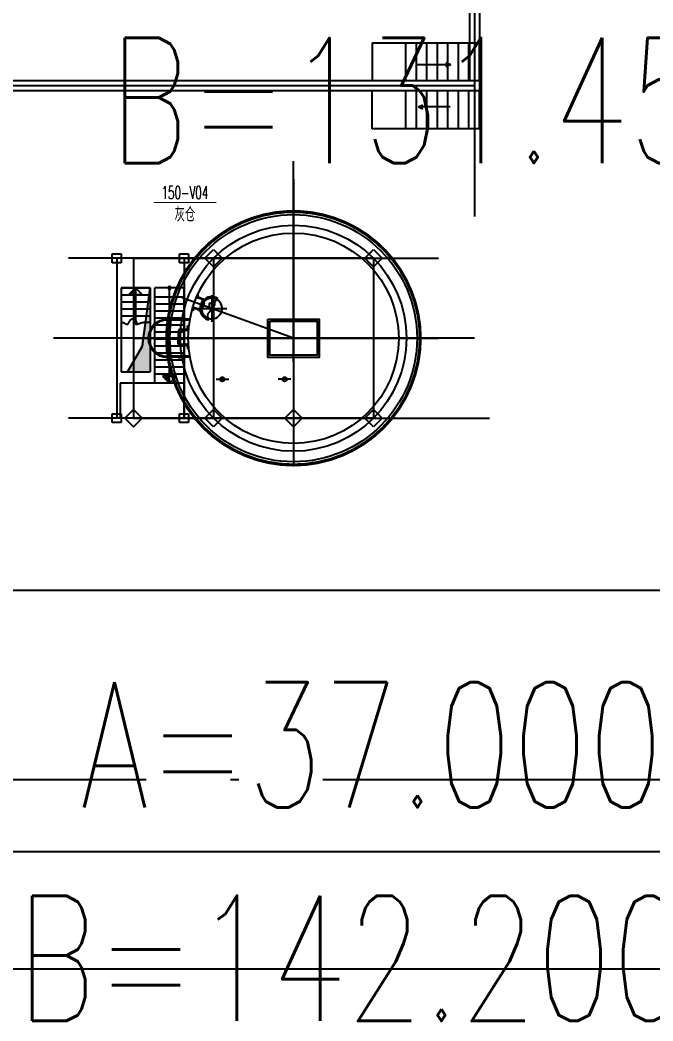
# Model space of a CAD drawing. Extents: x -170 to 1091, y -90 to 504.
# Drawn here: x 147.7 to 162.74, y 20.77 to 44.56 of the extents above; entities that cross this region are included whole.
import ezdxf
from ezdxf.enums import TextEntityAlignment as Align

# ---------------------------------------------------------------- set-up
doc = ezdxf.new("R2010")
doc.units = 0
doc.header["$LTSCALE"] = 1000
for name, pattern in [('1 实线', [0]), ('2 虚线', [5.75, 4.5, -1.25]), ('5 双点画线', [10.5, 6.25, -1.25, 0.25, -1.25, 0.25, -1.25]), ('CENTER', [50.8, 31.75, -6.35, 6.35, -6.35]), ('DOTE', [2.42, 2, -0.2, 0.02, -0.2])]:
    doc.linetypes.add(name, pattern=pattern)
doc.layers.get('0').update_dxf_attribs({"linetype": 'CONTINUOUS'})
for name, color, linetype in [('0-标注', 4, 'CONTINUOUS'), ('1', 7, 'CONTINUOUS'), ('DIM_COOR', 3, 'CONTINUOUS'), ('DOTE', 1, 'DOTE'), ('PUB_TEXT', 7, 'CONTINUOUS'), ('road', 2, 'CONTINUOUS'), ('中心线', 3, 'CENTER'), ('已建', 8, 'CONTINUOUS')]:
    doc.layers.add(name, color=color, linetype=linetype)
for name, color, linetype, lineweight in [('01 粗实线', 7, '1 实线', 50), ('04 虚线', 54, '2 虚线', 25), ('06 粗点画线', 140, 'CONTINUOUS', 50), ('07 双点画线', 6, '5 双点画线', 25)]:
    doc.layers.add(name, color=color, linetype=linetype, lineweight=lineweight)
doc.styles.add('_HZTXT', font='simplex.shx', dxfattribs={"width": 0.75, "bigfont": 'HZTXT.shx'})
doc.styles.add('_TCH_DIM', font='SIMPLEX', dxfattribs={"bigfont": 'GBCBIG'})
doc.styles.add('YU1', font='', dxfattribs={"width": 0.75})
doc.styles.get('YU1').set_extended_font_data('SimSun')

msp = doc.modelspace()

# ---------------------------------------------------------------- hatches: boundary and pattern name
at = {"layer": '0-标注'}
for points in [[(150.79496, 38.19988), (150.55973, 36.8144), (150.25329, 36.19988), (150.79496, 36.19988)], [(150.28246, 38.03321), (150.44913, 38.03321), (150.44913, 38.19988)], [(151.08663, 36.09988), (151.25329, 36.09988), (151.25329, 35.93321)]]:
    msp.add_hatch(color=256, dxfattribs=at).paths.add_polyline_path(points)

# ---------------------------------------------------------------- linework, layer by layer
at = {"ltscale": 2}
for p, q in [((154.19992, 36.85105), (154.19993, 41.21074)), ((154.19954, 36.44605), (154.19955, 40.80574))]:
    msp.add_line(p, q, dxfattribs=at)
at = {"color": 1, "ltscale": 5, "const_width": 0.03, "elevation": 0}
msp.add_lwpolyline([(152.36335, 40.22643), (150.87762, 40.22643)], dxfattribs=at)
at = {"ltscale": 2, "const_width": 0.075}
msp.add_lwpolyline([(151.18742, 36.99988, 1), (157.21242, 36.99987, 1)], format="xyb", close=True, dxfattribs=at)
at = {"ltscale": 50}
for points in [[(153.58993, 37.45488), (154.80993, 37.45488), (154.80992, 36.54488), (153.58992, 36.54488)], [(153.63993, 37.40488), (154.75993, 37.40488), (154.75992, 36.59488), (153.63992, 36.59488)]]:
    msp.add_lwpolyline(points, close=True, dxfattribs=at)
for centre, radius in [((154.19992, 36.99988), 2.93701), ((154.19992, 36.99988), 2.5), ((152.51117, 36.02488), 0.05043), ((153.98867, 36.02488), 0.05043)]:
    msp.add_circle(centre, radius, dxfattribs=at)
at = {"layer": '0-标注', "lineweight": 25}
for p, q in [((150.1033, 38.19988), (150.10329, 36.19988)), ((150.1033, 38.19988), (150.1033, 37.39386)), ((150.1033, 38.19988), (150.79496, 38.19988)), ((150.61562, 36.8144), (150.79496, 38.19988)), ((150.79496, 38.19988), (150.79496, 37.38685)), ((150.79496, 38.19988), (150.79496, 36.19988)), ((150.1033, 38.03321), (150.79496, 38.03321)), ((150.1033, 37.86655), (150.79496, 37.86655)), ((150.1033, 37.69988), (150.79496, 37.69988)), ((150.1033, 37.53321), (150.79496, 37.53321)), ((150.25329, 36.19988), (150.61562, 36.8144)), ((150.10329, 36.19988), (150.79496, 36.19988))]:
    msp.add_line(p, q, dxfattribs=at)
at = {"layer": '0-标注'}
for p, q in [((150.79496, 38.19988), (150.1033, 38.19988)), ((150.28246, 38.03321), (150.44913, 38.19988)), ((150.44913, 38.19988), (150.44913, 37.37581)), ((150.6158, 38.03321), (150.44913, 38.19988)), ((150.90746, 35.93321), (150.90746, 38.19988)), ((151.59913, 38.19988), (150.90746, 38.19988)), ((151.25329, 35.93321), (151.2533, 38.19988)), ((151.59913, 35.09988), (151.59913, 38.19988)), ((150.6158, 38.03321), (150.28246, 38.03321)), ((151.59913, 37.97905), (150.90746, 37.97905)), ((151.59913, 37.81238), (150.90746, 37.81238)), ((151.59913, 37.64571), (150.90746, 37.64571)), ((151.59913, 37.47905), (150.90746, 37.47905)), ((151.59913, 37.31238), (150.90746, 37.31238)), ((151.59913, 37.14571), (150.90746, 37.14571)), ((151.59913, 36.97905), (150.90746, 36.97905)), ((151.59913, 36.81238), (150.90746, 36.81238)), ((151.59913, 36.64571), (150.90746, 36.64571)), ((151.59913, 36.47905), (150.90746, 36.47905)), ((151.59913, 36.31238), (150.90746, 36.31238)), ((151.59913, 35.93321), (150.07829, 35.93321)), ((150.07829, 35.93321), (150.07829, 35.09988)), ((151.59913, 36.14571), (150.90746, 36.14571)), ((151.41996, 36.09988), (151.08663, 36.09988)), ((151.08663, 36.09988), (151.25329, 35.93321)), ((151.41996, 36.09988), (151.25329, 35.93321)), ((151.59913, 35.09988), (150.07829, 35.09988))]:
    msp.add_line(p, q, dxfattribs=at)
for centre, start, end in [((151.2533, 38.19988), 89.99994, 269.99994), ((151.2533, 38.19988), 269.99994, 89.99994), ((150.44913, 37.37581), 89.99994, 269.99994), ((150.44913, 37.37581), 269.99994, 89.99994)]:
    msp.add_arc(centre, 0.03135, start, end, dxfattribs=at)
at = {"layer": '0-标注', "ltscale": 50}
msp.add_open_spline([(152.18616, 37.43462), (152.18608, 37.43487), (152.18593, 37.43537), (152.18571, 37.43612), (152.18549, 37.43687), (152.18526, 37.43762), (152.18504, 37.43836), (152.18481, 37.43911), (152.18459, 37.43985), (152.18437, 37.44059), (152.18414, 37.44133), (152.18392, 37.44207), (152.18369, 37.44281), (152.18347, 37.44355), (152.18325, 37.44429), (152.18303, 37.44503), (152.1828, 37.44577), (152.18258, 37.44651), (152.18236, 37.44726), (152.18215, 37.448), (152.18193, 37.44874), (152.18172, 37.44948), (152.18151, 37.45023), (152.1813, 37.45097), (152.18109, 37.45172), (152.18089, 37.45246), (152.1806, 37.45352), (152.18023, 37.45488), (152.17979, 37.45656), (152.17935, 37.45823), (152.17891, 37.4599), (152.17848, 37.46157), (152.17805, 37.46323), (152.17762, 37.46489), (152.17719, 37.46655), (152.17677, 37.4682), (152.17634, 37.46986), (152.17592, 37.47153), (152.1755, 37.47319), (152.17508, 37.47485), (152.17466, 37.4765), (152.17424, 37.47817), (152.17382, 37.47983), (152.1734, 37.48149), (152.17298, 37.48315), (152.17257, 37.48481), (152.17215, 37.48647), (152.17173, 37.48813), (152.17131, 37.4898), (152.17089, 37.49145), (152.17047, 37.49311), (152.16997, 37.49508), (152.16944, 37.49736), (152.16893, 37.49997), (152.16849, 37.50258), (152.1681, 37.5052), (152.16774, 37.50783), (152.16744, 37.51045), (152.16722, 37.51309), (152.16708, 37.51571), (152.167, 37.51834), (152.16699, 37.52099), (152.16699, 37.52364), (152.167, 37.5263), (152.16704, 37.52896), (152.16709, 37.53161), (152.16719, 37.53427), (152.16732, 37.53693), (152.16744, 37.5396), (152.16757, 37.54225), (152.1677, 37.54491), (152.16782, 37.54757), (152.16794, 37.55023), (152.16803, 37.55288), (152.16812, 37.55552), (152.16822, 37.55817), (152.16831, 37.56124), (152.1686, 37.56472), (152.1693, 37.56857), (152.17026, 37.57236), (152.17148, 37.57608), (152.17289, 37.57976), (152.17455, 37.58338), (152.17654, 37.58688), (152.17874, 37.59024), (152.18114, 37.59347), (152.18376, 37.59662), (152.1865, 37.59975), (152.18928, 37.60295), (152.19207, 37.60613), (152.19484, 37.60931), (152.19762, 37.61252), (152.2004, 37.61575), (152.20317, 37.61899), (152.20593, 37.62222), (152.20868, 37.62547), (152.21144, 37.62865), (152.21401, 37.63191), (152.21625, 37.63535), (152.21831, 37.63889), (152.22021, 37.64252), (152.2226, 37.64714), (152.22501, 37.65299), (152.22673, 37.66024), (152.22762, 37.66765), (152.22778, 37.67512), (152.22731, 37.68272), (152.22633, 37.69041), (152.22498, 37.6982), (152.22333, 37.70592), (152.22147, 37.71359), (152.21946, 37.72133), (152.21728, 37.72913), (152.21492, 37.73696), (152.21252, 37.74475), (152.21017, 37.75256), (152.20799, 37.76027), (152.20613, 37.76789), (152.20466, 37.77542), (152.20349, 37.78298), (152.20262, 37.79059), (152.20196, 37.79807), (152.20185, 37.80548), (152.20263, 37.81273), (152.20426, 37.81983), (152.20696, 37.8265), (152.20992, 37.83188), (152.21367, 37.83541), (152.21751, 37.83711), (152.22164, 37.8379), (152.2258, 37.83773), (152.23034, 37.83563), (152.23482, 37.83191), (152.24016, 37.82774), (152.24522, 37.82324), (152.25011, 37.81857), (152.25515, 37.81337), (152.26034, 37.80765), (152.26575, 37.80149), (152.27112, 37.79532), (152.27651, 37.78918), (152.28165, 37.78358), (152.28649, 37.77845), (152.29101, 37.77381), (152.29569, 37.76934), (152.30071, 37.76533), (152.30501, 37.76195), (152.30935, 37.76038), (152.31308, 37.76061), (152.31667, 37.7617), (152.31984, 37.76361), (152.32199, 37.76689), (152.32313, 37.77083), (152.32459, 37.77505), (152.32575, 37.77934), (152.32669, 37.78368), (152.32728, 37.78812), (152.32768, 37.79261), (152.32814, 37.79713), (152.32856, 37.80164), (152.32896, 37.80615), (152.32934, 37.81068), (152.32966, 37.81523), (152.32995, 37.81978), (152.33023, 37.82431), (152.33053, 37.82885), (152.33084, 37.83334), (152.33124, 37.83778), (152.33179, 37.84215), (152.33253, 37.84648), (152.33348, 37.85076), (152.3347, 37.85496), (152.33612, 37.85906), (152.33769, 37.86307), (152.33948, 37.86698), (152.34151, 37.87077), (152.34358, 37.87393), (152.34548, 37.87658), (152.34707, 37.87883), (152.34866, 37.88107), (152.35025, 37.88331), (152.35184, 37.88555), (152.35343, 37.88778), (152.35501, 37.89), (152.35658, 37.89222), (152.35816, 37.89444), (152.35974, 37.89666), (152.36132, 37.89888), (152.36292, 37.9011), (152.36452, 37.9033), (152.36612, 37.90549), (152.36773, 37.9077), (152.36934, 37.90989), (152.37097, 37.91208), (152.3726, 37.91426), (152.37425, 37.91642), (152.3759, 37.91859), (152.37756, 37.92075), (152.37923, 37.92291), (152.38091, 37.92505), (152.38261, 37.92717), (152.38399, 37.92885), (152.38503, 37.93009), (152.38573, 37.9309), (152.38644, 37.93171), (152.38717, 37.9325), (152.38791, 37.93326), (152.38867, 37.93401), (152.38943, 37.93477), (152.39018, 37.93551), (152.39095, 37.93624), (152.39173, 37.93696), (152.39253, 37.93768), (152.39332, 37.93839), (152.39411, 37.9391), (152.39491, 37.93981), (152.39571, 37.94052), (152.39651, 37.94122), (152.39732, 37.94192), (152.39812, 37.94262), (152.39892, 37.94332), (152.39972, 37.94403), (152.40051, 37.94475), (152.4013, 37.94547), (152.40209, 37.94618), (152.40287, 37.9469), (152.40339, 37.94738), (152.40365, 37.94762)], degree=3, knots=[0, 0, 0, 0, 0.78702346, 1.56642108, 2.34581851, 3.1252154, 3.90461204, 4.68406486, 5.4559652, 6.22786616, 6.99976717, 7.77166771, 8.55109077, 9.32296142, 10.09483219, 10.86670298, 11.63857364, 12.41790636, 13.18968995, 13.96147858, 14.7332695, 15.50505674, 16.28435249, 17.0561037, 17.82786505, 18.59963043, 19.37138679, 21.11436257, 22.84045372, 24.56655217, 26.29265362, 28.01874878, 29.74485293, 31.45423282, 33.16361256, 34.87299116, 36.58236843, 38.30850633, 40.01791855, 41.72733052, 43.43674191, 45.14615297, 46.8723056, 48.58173195, 50.29115829, 52.00058465, 53.71001099, 55.43614113, 57.14554521, 58.85494932, 60.56435342, 62.2737575, 64.94581562, 67.59305055, 70.24176645, 72.89103632, 75.53891684, 78.19464524, 80.82590588, 83.45821487, 86.09063804, 88.72161215, 91.39864258, 94.04993667, 96.70112564, 99.35207024, 102.00286681, 104.68876161, 107.34863403, 110.00851343, 112.66839383, 115.32826926, 118.00046026, 120.64678437, 123.29314866, 125.93951072, 128.58584058, 132.50748744, 136.40494201, 140.31478184, 144.22649274, 148.12219251, 152.15740439, 156.16527365, 160.18342421, 164.20297872, 168.20896255, 172.4739802, 176.69769133, 180.92141827, 185.14512939, 189.36881958, 193.66323918, 197.91605296, 202.16888031, 206.42171386, 210.67453751, 214.79136794, 218.8757013, 222.97302331, 227.07600146, 231.16867862, 238.57699587, 245.98009608, 253.45118714, 260.93668544, 268.34331336, 276.29410543, 284.17419016, 292.06375392, 299.95708823, 307.84200642, 316.07486372, 324.22933358, 332.38480537, 340.53921491, 348.6922599, 356.40876298, 364.05921316, 371.71439252, 379.36825637, 387.01286808, 394.25699179, 401.54880363, 408.83154128, 416.02365332, 423.11259007, 427.04983106, 431.2323201, 435.50403205, 439.62702082, 443.473382, 450.26129695, 457.04470066, 463.8068186, 470.56800028, 477.31985759, 485.53434665, 493.73423874, 501.90310729, 510.07087312, 518.23729592, 524.72489603, 531.22136153, 537.67949528, 544.10905052, 550.523816, 553.95286837, 557.67560906, 561.50991981, 565.16857702, 568.50662491, 572.98871572, 577.43844095, 581.88439568, 586.31927713, 590.74543792, 595.31835813, 599.84706592, 604.37570944, 608.90421542, 613.4326549, 618.02170447, 622.56641356, 627.1112144, 631.65591804, 636.20049681, 640.62860198, 645.02207345, 649.41389777, 653.79871274, 658.17662444, 662.50735693, 666.80979487, 671.10917045, 675.39655191, 679.67263365, 682.44524205, 685.19098429, 687.93672641, 690.68246829, 693.42821005, 696.17462968, 698.89443678, 701.61424384, 704.33405081, 707.05385777, 709.79979641, 712.51914122, 715.23851057, 717.95789062, 720.67725102, 723.4221881, 726.1405683, 728.85897992, 731.57739302, 734.29575953, 737.04051282, 739.75889738, 742.47714964, 745.19510922, 747.91290908, 748.99384291, 750.06464271, 751.13527045, 752.20549448, 753.27547032, 754.34706875, 755.40841425, 756.46967325, 757.53074756, 758.59173451, 759.66635762, 760.73057255, 761.79478644, 762.85899618, 763.92320193, 764.99887929, 766.06414983, 767.12941865, 768.19466523, 769.25989935, 770.33353005, 771.39676597, 772.46002187, 773.52328443, 774.58653418, 774.58653418, 774.58653418, 774.58653418], dxfattribs=at)
at = {"layer": '0-标注'}
msp.add_open_spline([(150.1033, 37.39386), (150.10383, 37.39366), (150.1049, 37.39327), (150.10649, 37.39267), (150.10808, 37.39207), (150.10967, 37.39148), (150.11127, 37.3909), (150.11286, 37.39032), (150.11445, 37.38975), (150.11603, 37.38919), (150.11762, 37.38862), (150.11921, 37.38806), (150.12079, 37.38748), (150.12238, 37.3869), (150.12396, 37.38633), (150.12553, 37.38575), (150.12712, 37.38517), (150.1287, 37.38458), (150.13027, 37.38396), (150.13183, 37.38335), (150.13339, 37.38272), (150.13495, 37.38209), (150.13651, 37.38145), (150.13806, 37.38078), (150.13959, 37.3801), (150.14112, 37.3794), (150.14335, 37.37836), (150.14628, 37.37697), (150.14989, 37.37522), (150.15347, 37.37344), (150.15704, 37.37163), (150.1606, 37.36981), (150.16415, 37.36798), (150.16768, 37.36615), (150.17119, 37.36431), (150.17469, 37.36247), (150.17821, 37.36061), (150.18172, 37.35875), (150.18523, 37.35688), (150.18872, 37.35501), (150.19222, 37.35314), (150.19573, 37.35128), (150.19925, 37.34942), (150.20277, 37.34757), (150.20628, 37.34573), (150.20979, 37.3439), (150.21331, 37.34205), (150.21683, 37.34021), (150.22038, 37.33843), (150.22393, 37.33666), (150.2275, 37.33493), (150.23163, 37.33278), (150.23677, 37.33097), (150.24298, 37.33045), (150.24923, 37.33104), (150.25528, 37.33263), (150.26141, 37.33531), (150.26724, 37.33941), (150.27261, 37.34482), (150.27732, 37.35087), (150.28158, 37.35727), (150.28597, 37.36423), (150.29054, 37.37169), (150.2952, 37.37974), (150.2998, 37.38779), (150.30444, 37.39581), (150.3092, 37.40366), (150.31414, 37.41132), (150.31921, 37.41877), (150.32444, 37.4261), (150.32988, 37.43325), (150.33509, 37.43999), (150.34062, 37.44594), (150.34669, 37.45067), (150.35335, 37.45452), (150.36047, 37.45726), (150.36739, 37.45869), (150.37394, 37.45859), (150.37989, 37.45729), (150.38553, 37.45494), (150.39059, 37.45163), (150.3949, 37.4468), (150.39858, 37.441), (150.40252, 37.43477), (150.40612, 37.42836), (150.40947, 37.42182), (150.41266, 37.41482), (150.41568, 37.40737), (150.41866, 37.39956), (150.42158, 37.39174), (150.42455, 37.38394), (150.4276, 37.3765), (150.43073, 37.36945), (150.43395, 37.36279), (150.43747, 37.3563), (150.44141, 37.35008), (150.4454, 37.34448), (150.44993, 37.33986), (150.45496, 37.33651), (150.46051, 37.33408), (150.46635, 37.33267), (150.47226, 37.33273), (150.478, 37.33359), (150.48373, 37.33442), (150.4894, 37.33548), (150.49503, 37.33675), (150.50058, 37.33836), (150.5061, 37.3401), (150.51163, 37.34179), (150.51713, 37.34352), (150.52261, 37.34532), (150.52808, 37.34725), (150.53352, 37.34929), (150.53898, 37.35136), (150.54442, 37.35343), (150.54986, 37.35549), (150.55532, 37.35752), (150.56078, 37.3595), (150.56625, 37.36144), (150.57171, 37.36333), (150.57719, 37.36519), (150.58268, 37.36705), (150.58819, 37.36878), (150.59376, 37.37028), (150.59936, 37.37161), (150.60499, 37.37279), (150.61122, 37.37395), (150.61802, 37.37508), (150.62539, 37.37617), (150.63276, 37.37713), (150.64014, 37.37798), (150.64753, 37.3787), (150.65491, 37.37937), (150.66227, 37.38002), (150.6696, 37.38062), (150.67694, 37.38115), (150.68432, 37.38157), (150.6917, 37.38194), (150.69909, 37.38231), (150.70645, 37.38266), (150.71382, 37.383), (150.72121, 37.38333), (150.7286, 37.38363), (150.736, 37.3839), (150.74337, 37.38418), (150.75074, 37.38447), (150.75813, 37.3848), (150.76551, 37.38518), (150.77289, 37.38558), (150.78025, 37.38601), (150.78761, 37.38644), (150.79251, 37.38671), (150.79496, 37.38685)], degree=3, knots=[0, 0, 0, 0, 1.7140323, 3.41146292, 5.10888968, 6.80630525, 8.50371615, 10.20226326, 11.88435887, 13.56646703, 15.24857595, 16.93067548, 18.62862098, 20.31011602, 21.99161347, 23.67311142, 25.35460649, 27.05071602, 28.73044072, 30.41027291, 32.09015461, 33.76996127, 35.46531116, 37.14437705, 38.82367501, 40.50307055, 42.18227028, 46.22149966, 50.22176541, 54.2222672, 58.22285477, 62.22321532, 66.2242369, 70.1865093, 74.14879086, 78.1110678, 82.07332363, 86.07519089, 90.03828343, 94.00137811, 97.9644705, 101.92755991, 105.92890634, 109.89148505, 113.85407555, 117.81667023, 121.77925737, 125.77957407, 129.74122822, 133.70309793, 137.66506677, 141.6268859, 147.69046209, 153.85856716, 160.15503528, 166.4480909, 172.56132088, 180.12095895, 187.6723914, 195.35164111, 203.08717817, 210.73029322, 220.04546589, 229.34444199, 238.60873037, 247.87168199, 257.13269349, 266.16708932, 275.18829197, 284.17527132, 293.16033196, 302.14118554, 309.75204918, 317.43659366, 325.14007414, 332.7582307, 340.23865672, 346.18568678, 352.27521607, 358.40363528, 364.42088996, 370.24787287, 377.65976982, 385.00970076, 392.36189883, 399.70987207, 407.04830589, 415.43358388, 423.80483014, 432.14511766, 440.48368183, 448.81999815, 456.25653077, 463.64167556, 471.01901753, 478.37480253, 485.71454801, 491.62413992, 497.65808529, 503.73420497, 509.71720071, 515.5257057, 521.34812249, 527.121396, 532.89254126, 538.65681919, 544.41525054, 550.2376222, 556.00447871, 561.77070592, 567.53552673, 573.29977126, 579.17231179, 584.98805078, 590.80386502, 596.61960127, 602.43523609, 608.2757735, 614.05988072, 619.84408482, 625.62827144, 631.41228132, 637.21486626, 642.96468263, 648.71775652, 654.47145759, 660.22108927, 667.72087646, 675.14949693, 682.57902612, 690.00841153, 697.43617096, 704.86857367, 712.22947022, 719.59008595, 726.95006578, 734.30967891, 741.75395239, 749.12611041, 756.49826437, 763.87040194, 771.24252383, 778.69093724, 786.0672409, 793.44353769, 800.81974689, 808.1959069, 815.63628448, 823.00459938, 830.37299295, 837.74141271, 845.10978208, 845.10978208, 845.10978208, 845.10978208], dxfattribs=at)
at = {"layer": '01 粗实线', "lineweight": 25}
for p, q in [((152.02881, 37.82686), (152.01386, 37.83468)), ((152.07072, 37.83633), (152.03326, 37.74362)), ((152.07999, 37.83259), (152.04253, 37.73987)), ((152.05679, 37.86953), (152.04365, 37.88013)), ((152.09255, 37.90593), (152.08174, 37.91888)), ((152.13474, 37.93465), (152.12665, 37.94946)), ((152.18171, 37.95459), (152.17667, 37.9707)), ((152.23167, 37.96498), (152.22987, 37.98176)), ((152.2827, 37.96543), (152.28421, 37.98224)), ((152.33283, 37.95591), (152.33759, 37.9721)), ((152.38015, 37.93679), (152.38797, 37.95174)), ((152.00017, 37.72941), (151.98337, 37.73092)), ((152.00062, 37.67838), (151.98384, 37.67658)), ((152.00969, 37.77954), (151.9935, 37.7843)), ((152.01101, 37.62842), (151.9949, 37.62338)), ((151.74138, 37.44988), (151.19993, 37.44988)), ((151.74138, 37.42988), (151.19993, 37.42988)), ((152.03095, 37.58145), (152.01614, 37.57336)), ((152.05967, 37.53927), (152.04672, 37.52845)), ((152.09607, 37.5035), (152.08547, 37.49036)), ((152.13874, 37.47552), (152.13092, 37.46057)), ((151.46387, 36.86916), (151.4655, 37.16982)), ((151.48939, 36.87124), (151.49101, 37.17191)), ((151.50357, 37.21468), (151.66927, 37.21577)), ((151.50566, 37.18916), (151.67136, 37.19026)), ((151.7068, 37.29585), (151.68329, 37.29725)), ((151.68391, 37.23302), (151.68329, 37.29725)), ((151.7068, 37.21679), (151.7068, 37.29585)), ((151.50664, 36.8566), (151.65673, 36.86)), ((151.50873, 36.83109), (151.65881, 36.83449)), ((151.67606, 36.81984), (151.68128, 36.75606)), ((151.68128, 36.75606), (151.7068, 36.75814)), ((151.7068, 36.75814), (151.7068, 36.81164)), ((151.74137, 36.56988), (151.19992, 36.56988)), ((151.74137, 36.54988), (151.19992, 36.54988))]:
    msp.add_line(p, q, dxfattribs=at)
for points in [[(151.23316, 37.45427), (151.23316, 37.44927), (151.18316, 37.44927), (151.18316, 37.45427)], [(151.51257, 37.45488), (151.51257, 37.44988), (151.46257, 37.44988), (151.46257, 37.45488)], [(150.86904, 37.3082), (150.86551, 37.31173), (150.90086, 37.34709), (150.9044, 37.34355)], [(150.74914, 36.9863), (150.74414, 36.9863), (150.74414, 37.0363), (150.74914, 37.0363)], [(150.90221, 36.6618), (150.89867, 36.65827), (150.86332, 36.69362), (150.86685, 36.69716)], [(151.23315, 36.54549), (151.23315, 36.55049), (151.18315, 36.55049), (151.18315, 36.54549)], [(151.51257, 36.54488), (151.51257, 36.54988), (151.46257, 36.54988), (151.46257, 36.54488)]]:
    msp.add_lwpolyline(points, close=True, dxfattribs=at)
for centre, radius in [((152.02133, 37.83077), 0.00562), ((152.05022, 37.87483), 0.00562), ((152.08715, 37.91241), 0.00562), ((152.13069, 37.94206), 0.00562), ((152.17919, 37.96264), 0.00562), ((152.23077, 37.97337), 0.00563), ((152.28345, 37.97383), 0.00562), ((152.33521, 37.964), 0.00562), ((152.38406, 37.94427), 0.00562), ((151.99177, 37.73016), 0.00562), ((151.99223, 37.67748), 0.00562), ((152.0016, 37.78192), 0.00562), ((152.00296, 37.6259), 0.00562), ((152.02354, 37.57741), 0.00562), ((152.05319, 37.53386), 0.00563), ((152.09077, 37.49693), 0.00563), ((152.13483, 37.46804), 0.00562)]:
    msp.add_circle(centre, radius, dxfattribs=at)
for centre, radius, start, end in [((152.25944, 37.70616), 0.28125, 59.1535, 254.895601), ((152.07535, 37.83446), 0.005, 337.999941, 157.999941), ((152.25944, 37.70616), 0.245, 250.020544, 60.73674), ((152.03789, 37.74174), 0.005, 157.999941, 337.999941), ((151.19992, 36.99988), 0.45, 89.99994, 269.99994), ((151.19992, 36.99988), 0.43, 89.99994, 269.99994), ((152.18368, 37.44831), 0.00563, 118.762624, 271.586521), ((151.50696, 37.17321), 0.0416, 94.676818, 184.676821), ((151.50696, 37.17321), 0.016, 94.676818, 184.676821), ((151.66797, 37.23172), 0.016, 274.676818, 4.676821), ((151.66797, 37.23172), 0.0416, 274.676796, 338.972697), ((151.50534, 36.87255), 0.0416, 184.676821, 274.676818), ((151.50534, 36.87255), 0.016, 184.676821, 274.676818), ((151.65759, 36.81069), 0.04931, 1.10203, 91.01043), ((151.66012, 36.81854), 0.016, 4.676821, 94.676818)]:
    msp.add_arc(centre, radius, start, end, dxfattribs=at)
at = {"layer": '04 虚线'}
for p, q in [((151.90935, 37.98581), (151.92963, 38.04153)), ((152.04402, 37.91474), (151.92752, 37.95802)), ((151.92963, 38.04153), (151.94656, 38.03648)), ((151.92964, 37.99138), (151.94656, 38.03648)), ((152.05204, 37.93219), (151.93554, 37.97546)), ((151.97394, 37.68651), (152.04992, 37.89883)), ((151.99138, 37.67849), (152.06736, 37.89081)), ((151.7917, 37.66257), (151.80543, 37.70027)), ((151.80915, 37.65455), (151.7917, 37.66257)), ((151.82919, 37.69817), (151.80915, 37.65455)), ((151.95001, 37.66317), (151.8451, 37.70406)), ((151.95802, 37.68062), (151.85312, 37.72151))]:
    msp.add_line(p, q, dxfattribs=at)
for centre, radius, start, end in [((151.94055, 37.98637), 0.0312, 181.027178, 245.323086), ((151.94055, 37.98637), 0.012, 155.323057, 245.323063), ((152.25944, 37.70616), 0.25, 60.580609, 250.726012), ((152.25944, 37.70616), 0.245, 60.736763, 250.020566), ((152.03901, 37.90384), 0.012, 335.323057, 65.323063), ((152.03901, 37.90384), 0.0312, 335.323057, 65.323063), ((151.83986, 37.68698), 0.03699, 68.989452, 158.897846), ((151.84009, 37.69316), 0.012, 65.323063, 155.323057), ((151.96303, 37.69152), 0.0312, 245.323063, 335.323057), ((151.96303, 37.69152), 0.012, 245.323063, 335.323057)]:
    msp.add_arc(centre, radius, start, end, dxfattribs=at)
at = {"layer": '06 粗点画线', "lineweight": 25}
msp.add_arc((152.25944, 37.70616), 0.26875, 59.811818, 253.287018, dxfattribs=at)
at = {"layer": '07 双点画线'}
for points in [[(152.29993, 39.10588), (152.50593, 38.89988), (152.29993, 38.69388), (152.09392, 38.89988)], [(156.09993, 39.10588), (156.30593, 38.89987), (156.09993, 38.69387), (155.89392, 38.89988)], [(149.89576, 39.00405), (150.10409, 39.00405), (150.10409, 38.79571), (149.89576, 38.79571)], [(151.49496, 39.00405), (151.7033, 39.00405), (151.7033, 38.79571), (151.49496, 38.79571)], [(150.39992, 35.30588), (150.19392, 35.09988), (150.39992, 34.89388), (150.60593, 35.09988)], [(152.29992, 35.30588), (152.50593, 35.09988), (152.29992, 34.89388), (152.09392, 35.09988)], [(154.19992, 35.30588), (153.99392, 35.09988), (154.19992, 34.89387), (154.40593, 35.09988)], [(156.09992, 35.30588), (156.30593, 35.09987), (156.09992, 34.89387), (155.89392, 35.09987)], [(149.89576, 35.20405), (150.10409, 35.20405), (150.10409, 34.99571), (149.89576, 34.99571)], [(151.49496, 35.20405), (151.70329, 35.20405), (151.70329, 34.99571), (151.49496, 34.99571)]]:
    msp.add_lwpolyline(points, close=True, dxfattribs=at)
at = {"layer": 'DIM_COOR', "color": 4, "linetype": 'Continuous'}
msp.add_line((145.96438, 24.79644), (164.33438, 24.79644), dxfattribs=at)
at = {"layer": 'DOTE', "ltscale": 0.01}
msp.add_line((489.5, 26.5), (-2.5, 26.5), dxfattribs=at)
at = {"layer": 'road', "linetype": 'Continuous'}
for p, q in [((152.50037, 30.99988), (73.49992, 30.99996)), ((151.50053, 30.99988), (143.99992, 30.99989)), ((297.12, 31), (144, 31)), ((495.5, 22), (-8.5, 22))]:
    msp.add_line(p, q, dxfattribs=at)
at = {"layer": '中心线', "ltscale": 5}
for p, q in [((154.19993, 40.77664), (154.19992, 33.97908)), ((149.99993, 38.89988), (149.99992, 35.09988)), ((150.39993, 38.89988), (150.39992, 35.09988)), ((151.59913, 38.89988), (151.59913, 35.09988)), ((152.29993, 38.89988), (152.29992, 35.09988)), ((154.19993, 38.89988), (154.19992, 35.09988)), ((156.09993, 38.89988), (156.09992, 35.09988)), ((154.19992, 36.99988), (151.55516, 37.9625)), ((152.25944, 38.02616), (152.25944, 37.38616)), ((151.90319, 37.70616), (152.61569, 37.70616)), ((152.36028, 36.02488), (152.66207, 36.02488)), ((154.13957, 36.02488), (153.83778, 36.02488))]:
    msp.add_line(p, q, dxfattribs=at)
at = {"layer": '中心线', "ltscale": 100}
for p, q in [((156.09993, 38.89988), (148.8548, 38.89988)), ((150.39993, 38.89988), (157.64505, 38.89987)), ((156.09992, 36.99988), (148.8548, 36.99988)), ((150.39992, 36.99988), (157.64505, 36.99987)), ((156.09992, 35.09988), (148.8548, 35.09988)), ((150.39992, 35.09988), (158.85823, 35.09987)), ((152.29992, 35.09988), (157.75114, 35.09987))]:
    msp.add_line(p, q, dxfattribs=at)
at = {"layer": '中心线', "ltscale": 30}
msp.add_line((158.49992, 36.99987), (148.49992, 36.99988), dxfattribs=at)
at = {"layer": '中心线', "ltscale": 5}
msp.add_circle((154.19992, 36.99988), 2.68701, dxfattribs=at)
at = {"layer": '已建', "color": 8, "linetype": 'Continuous'}
for p, q in [((158.49996, 71.00014), (158.49993, 43.00014)), ((156.06993, 44.02014), (158.61993, 44.02014)), ((156.06993, 44.02014), (156.06993, 43.12014)), ((156.86993, 43.12014), (156.86993, 44.02014)), ((157.11993, 43.12014), (157.11993, 44.02014)), ((157.36993, 43.12014), (157.36993, 44.02014)), ((157.61993, 43.12014), (157.61993, 44.02014)), ((157.86993, 43.12014), (157.86993, 44.02014)), ((158.11993, 43.12014), (158.11993, 44.02014)), ((158.36993, 43.12014), (158.36993, 44.02014)), ((158.61993, 43.12014), (158.61993, 44.02014)), ((157.93837, 43.50179), (157.82299, 43.54666)), ((157.93837, 43.50179), (157.82299, 43.54666)), ((157.93837, 43.50179), (157.14371, 43.50162)), ((157.93837, 43.50179), (157.82299, 43.45065)), ((158.61993, 43.12014), (156.06993, 43.12014)), ((158.49993, 43.00014), (138.49993, 43.00016)), ((158.61993, 42.88014), (156.06993, 42.88014)), ((156.06993, 41.98014), (156.06993, 42.88014)), ((156.86993, 41.98014), (156.86993, 42.88014)), ((157.11993, 41.98014), (157.11993, 42.88014)), ((157.36993, 41.98014), (157.36993, 42.88014)), ((157.61993, 41.98014), (157.61993, 42.88014)), ((157.86993, 41.98014), (157.86993, 42.88014)), ((158.11993, 41.98014), (158.11993, 42.88014)), ((158.36993, 41.98014), (158.36993, 42.88014)), ((158.49993, 43.00014), (158.49993, 39.89071)), ((158.61993, 41.98014), (158.61993, 42.88014)), ((157.17035, 42.49869), (157.27487, 42.54621)), ((157.17035, 42.49869), (157.27487, 42.45117)), ((157.92041, 42.49869), (157.17035, 42.49869)), ((158.61993, 41.98014), (156.06993, 41.98014))]:
    msp.add_line(p, q, dxfattribs=at)
for points in [[(158.61996, 66.38014), (158.61993, 42.88014), (138.37993, 42.88016), (138.37996, 66.62016), (153.79996, 66.62014)], [(158.37996, 66.38014), (158.37993, 43.12014), (138.61993, 43.12016), (138.61996, 66.38016), (153.79996, 66.38014)]]:
    msp.add_lwpolyline(points, dxfattribs=at)

# ---------------------------------------------------------------- texts
at = {"style": 'YU1', "width": 0.6}
msp.add_text('灰仓', height=0.3, rotation=359.99994, dxfattribs=at).set_placement((151.62048, 39.95984), align=Align.MIDDLE)
at = {"layer": '1', "linetype": 'ByBlock', "ltscale": 5, "style": '_HZTXT', "width": 0.6}
msp.add_text('150-V04', height=0.3, rotation=359.99994, dxfattribs=at).set_placement((151.62048, 40.46048), align=Align.MIDDLE)
at = {"layer": 'PUB_TEXT', "linetype": 'Continuous', "style": '_TCH_DIM', "width": 0.705882}
for s, p in [('B=131.450', (149.83357, 41.16365)), ('A=37.000', (149.13438, 25.84644)), ('B=142.200', (147.63438, 20.77144))]:
    msp.add_text(s, height=2.975, dxfattribs=at).set_placement(p)

doc.saveas('drawing.dxf')
